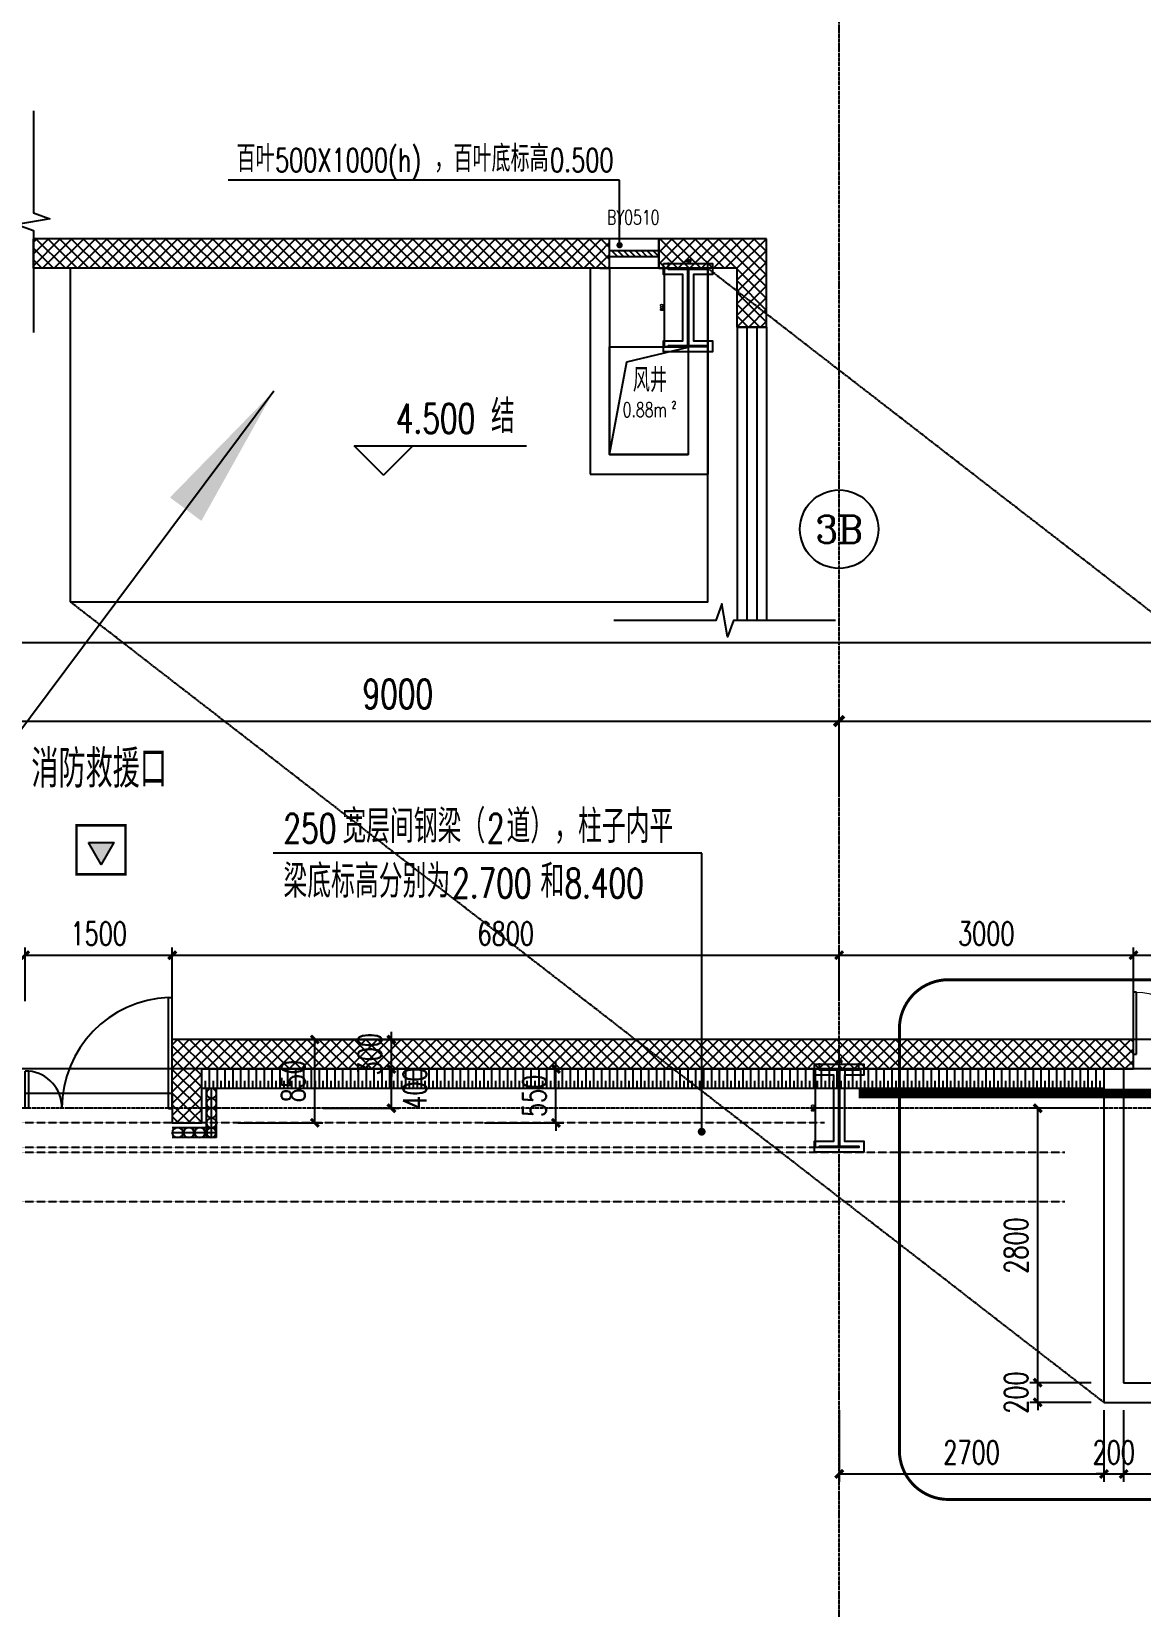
# Model space of a CAD drawing. Extents: x -954573 to 446329, y 489853 to 1226784.
# Drawn here: x -146089 to -134772, y 615629 to 631699 of the extents above; entities that cross this region are included whole.
import ezdxf
from ezdxf.enums import TextEntityAlignment as Align

# ---------------------------------------------------------------- set-up
doc = ezdxf.new("R2010")
doc.units = 0
doc.header["$LTSCALE"] = 10
doc.header["$MEASUREMENT"] = 0
for name, pattern in [('10平面$0$CENTER', [2, 1.25, -0.25, 0.25, -0.25]), ('10平面$0$DOTE', [2.42, 2, -0.2, 0.02, -0.2]), ('10平面$1$DASH', [0.35, 0.25, -0.1])]:
    doc.linetypes.add(name, pattern=pattern)
doc.layers.get('Defpoints').update_dxf_attribs({"color": 210})
for name, color, linetype in [('10平面$0$10平面$0$WINDOW', 8, 'Continuous'), ('10平面$0$99平面图例外参$0$A-HATCH-2', 251, 'Continuous'), ('10平面$0$A-AXIS-D', 8, 'Continuous'), ('10平面$0$A-AXIS-DOTE', 8, '10平面$0$DOTE'), ('10平面$0$A-AXIS-DP', 8, 'Continuous'), ('10平面$0$A-AXIS-SYMB', 8, 'Continuous'), ('10平面$0$A-HATCH-2', 8, 'Continuous'), ('10平面$0$A-HRAIL', 8, 'Continuous'), ('10平面$0$A-LIN-V', 8, 'Continuous'), ('10平面$0$A-SFCE', 8, 'Continuous'), ('10平面$0$A-TEXT', 8, 'Continuous'), ('10平面$0$A-WINDOW', 8, 'Continuous'), ('10平面$0$A-防火门窗', 1, 'Continuous'), ('10平面$0$AS-COLN', 8, 'Continuous'), ('10平面$0$AS-WALL', 8, 'Continuous'), ('10平面$0$AS-结构边线层', 8, 'Continuous'), ('10平面$0$CURTWALL', 8, 'Continuous'), ('10平面$0$DIM_ELEV', 3, 'Continuous'), ('10平面$0$DIM_SYMB', 8, 'Continuous'), ('10平面$0$PUB_HATCH', 8, 'Continuous'), ('10平面$0$PUB_TEXT', 8, 'Continuous'), ('10平面$0$RP-N2-01$0$$0$A-WIND-J', 8, 'Continuous'), ('10平面$0$RP-N2-01$0$A-WIND-J', 8, 'Continuous'), ('10平面$0$建-标高', 8, 'Continuous'), ('10平面$0$建-窗', 8, 'Continuous'), ('10平面$0$建-门窗编号', 8, 'Continuous'), ('A-LIN-V', 9, 'Continuous'), ('建-引出', 3, 'Continuous')]:
    doc.layers.add(name, color=color, linetype=linetype)
doc.layers.add('10平面$0$柱间支撑', color=6, linetype='10平面$0$CENTER', lineweight=0)
doc.styles.add('10平面$0$_TCH_AXIS', font='COMPLEX', dxfattribs={"bigfont": 'GBCBIG'})
doc.styles.add('10平面$0$_TCH_DIM', font='SIMPLEX', dxfattribs={"bigfont": 'GBCBIG'})
doc.styles.add('10平面$0$_TCH_DIM_T3', font='SIMPLEX', dxfattribs={"width": 0.705882, "bigfont": 'GBCBIG'})
doc.styles.add('10平面$0$A-AREA', font='SIMPLEX', dxfattribs={"bigfont": 'GBCBIG'})
doc.styles.add('10平面$0$A-STANDARD', font='SIMPLEX', dxfattribs={"bigfont": 'GBCBIG'})
doc.styles.add('10平面$0$A-WIN-LABEL', font='SIMPLEX', dxfattribs={"bigfont": 'GBCBIG'})
doc.dimstyles.new('10平面$0$_TCH_ARCH&&10', dxfattribs={"dimtxt": 29.75, "dimasz": 10, "dimexe": 10, "dimexo": 10, "dimgap": 12.625, "dimtad": 1, "dimdec": 0, "dimzin": 0, "dimdsep": 46, "dimtxsty": '10平面$0$_TCH_DIM_T3', "dimblk": '10平面$0$_ArchTick', "dimcen": 0.09, "dimclrt": 7, "dimazin": 2, "dimtfac": 1, "dimtdec": 0, "dimtix": 1, "dimtmove": 2, "dimatfit": 3, "dimfxl": 0, "dimtolj": 1, "dimtzin": 0, "dimarcsym": 0})
doc.dimstyles.new('10平面$0$_TCH_ARCH&&100', dxfattribs={"dimtxt": 297.5, "dimasz": 100, "dimexe": 100, "dimexo": 100, "dimgap": 126.25, "dimtad": 1, "dimdec": 0, "dimzin": 0, "dimdsep": 46, "dimtxsty": '10平面$0$_TCH_DIM_T3', "dimblk": '10平面$0$_ArchTick', "dimcen": 0.09, "dimclrt": 7, "dimazin": 2, "dimtfac": 1, "dimtdec": 0, "dimtix": 1, "dimtmove": 2, "dimatfit": 3, "dimfxl": 0, "dimtolj": 1, "dimtzin": 0, "dimarcsym": 0})
doc.dimstyles.new('10平面$0$_TCH_ARCH&&80', dxfattribs={"dimtxt": 238, "dimasz": 80, "dimexe": 80, "dimexo": 80, "dimgap": 101, "dimtad": 1, "dimdec": 0, "dimzin": 0, "dimdsep": 46, "dimtxsty": '10平面$0$_TCH_DIM_T3', "dimblk": '10平面$0$_ArchTick', "dimcen": 0.09, "dimclrt": 7, "dimazin": 2, "dimtfac": 1, "dimtdec": 0, "dimtix": 1, "dimtmove": 2, "dimatfit": 3, "dimfxl": 0, "dimtolj": 1, "dimtzin": 0, "dimarcsym": 0})
pattern_1 = [(45, (60, 0), (-60.000061, 60.000061), []), (135, (60, 0), (-60.000061, -60.000061), [])]

# ---------------------------------------------------------------- blocks, each defined once
blk = doc.blocks.new('10平面$0$_ArchTick')
at = {"color": 0, "linetype": 'ByBlock', "const_width": 0.4}
blk.add_lwpolyline([(-0.5, -0.5), (0.5, 0.5)], dxfattribs=at)
blk = doc.blocks.new('*D3108')
at = {"layer": '10平面$0$A-AXIS-D', "color": 0, "lineweight": -2}
for p, q in [((73882, -180910), (73882, -180052)), ((82882, -180910), (82882, -180052)), ((73882, -180152), (82882, -180152))]:
    blk.add_line(p, q, dxfattribs=at)
at = {"layer": 'Defpoints', "color": 0}
for p in [(82882, -180152), (73882, -181010), (82882, -181010)]:
    blk.add_point(p, dxfattribs=at)
at = {"layer": '10平面$0$A-AXIS-D', "color": 0, "lineweight": -2, "xscale": 100, "yscale": 100, "zscale": 100, "rotation": 180}
blk.add_blockref('10平面$0$_ArchTick', (73882, -180152), dxfattribs=at)
at = {"layer": '10平面$0$A-AXIS-D', "color": 0, "lineweight": -2, "xscale": 100, "yscale": 100, "zscale": 100}
blk.add_blockref('10平面$0$_ArchTick', (82882, -180152), dxfattribs=at)
at = {"layer": '10平面$0$A-AXIS-D', "color": 7, "insert": (78382, -179877), "char_height": 297.5, "attachment_point": 5, "style": '10平面$0$_TCH_DIM_T3'}
blk.add_mtext('\\A1;9000', dxfattribs=at)
blk = doc.blocks.new('*D3109')
at = {"layer": '10平面$0$A-AXIS-D', "color": 0, "lineweight": -2}
for p, q in [((82882, -180910), (82882, -180052)), ((91882, -180910), (91882, -180052)), ((82882, -180152), (91882, -180152))]:
    blk.add_line(p, q, dxfattribs=at)
at = {"layer": 'Defpoints', "color": 0}
for p in [(91882, -180152), (82882, -181010), (91882, -181010)]:
    blk.add_point(p, dxfattribs=at)
at = {"layer": '10平面$0$A-AXIS-D', "color": 0, "lineweight": -2, "xscale": 100, "yscale": 100, "zscale": 100, "rotation": 180}
blk.add_blockref('10平面$0$_ArchTick', (82882, -180152), dxfattribs=at)
at = {"layer": '10平面$0$A-AXIS-D', "color": 0, "lineweight": -2, "xscale": 100, "yscale": 100, "zscale": 100}
blk.add_blockref('10平面$0$_ArchTick', (91882, -180152), dxfattribs=at)
at = {"layer": '10平面$0$A-AXIS-D', "color": 7, "insert": (87382, -179877), "char_height": 297.5, "attachment_point": 5, "style": '10平面$0$_TCH_DIM_T3'}
blk.add_mtext('\\A1;9000', dxfattribs=at)
blk = doc.blocks.new('*D3111')
at = {"layer": '10平面$0$A-AXIS-D', "color": 0, "lineweight": -2}
for p, q in [((-93018, -180810), (-93018, -179252)), ((92682, -180810), (92682, -179252)), ((-93018, -179352), (92682, -179352))]:
    blk.add_line(p, q, dxfattribs=at)
at = {"layer": 'Defpoints', "color": 0}
for p in [(92682, -179352), (-93018, -180910), (92682, -180910)]:
    blk.add_point(p, dxfattribs=at)
at = {"layer": '10平面$0$A-AXIS-D', "color": 0, "lineweight": -2, "xscale": 100, "yscale": 100, "zscale": 100, "rotation": 180}
blk.add_blockref('10平面$0$_ArchTick', (-93018, -179352), dxfattribs=at)
at = {"layer": '10平面$0$A-AXIS-D', "color": 0, "lineweight": -2, "xscale": 100, "yscale": 100, "zscale": 100}
blk.add_blockref('10平面$0$_ArchTick', (92682, -179352), dxfattribs=at)
at = {"layer": '10平面$0$A-AXIS-D', "color": 7, "insert": (-168, -179077), "char_height": 297.5, "attachment_point": 5, "style": '10平面$0$_TCH_DIM_T3'}
blk.add_mtext('\\A1;185700', dxfattribs=at)
blk = doc.blocks.new('*D3393')
at = {"layer": '10平面$0$A-AXIS-DP', "color": 0, "lineweight": -2}
for p, q in [((-141470, 621120), (-140662, 621120)), ((-140742, 621120), (-140742, 621200)), ((-140742, 620570), (-140742, 621120)), ((-141470, 620570), (-140662, 620570)), ((-140742, 620570), (-140742, 620490))]:
    blk.add_line(p, q, dxfattribs=at)
at = {"layer": 'Defpoints', "color": 0}
for p in [(-141550, 621120), (-140742, 621120), (-141550, 620570)]:
    blk.add_point(p, dxfattribs=at)
at = {"layer": '10平面$0$A-AXIS-DP', "color": 0, "lineweight": -2, "xscale": 80, "yscale": 80, "zscale": 80}
for p, rotation in [((-140742, 621120), 270), ((-140742, 620570), 90)]:
    blk.add_blockref('10平面$0$_ArchTick', p, dxfattribs=dict(at, rotation=rotation))
at = {"layer": '10平面$0$A-AXIS-DP', "color": 7, "insert": (-140962, 620845), "char_height": 238, "attachment_point": 5, "rotation": 90, "style": '10平面$0$_TCH_DIM_T3'}
blk.add_mtext('\\A1;550', dxfattribs=at)
blk = doc.blocks.new('10平面$0$4324324')
at = {"layer": '10平面$0$A-HATCH-2', "linetype": '10平面$1$DASH'}
for p, q in [((-294754.2, 620270), (-135554.2, 620270)), ((-294754.2, 619770), (-135554.2, 619770))]:
    blk.add_line(p, q, dxfattribs=at)
blk = doc.blocks.new('*D3408')
at = {"layer": '10平面$0$A-AXIS-DP', "color": 0, "lineweight": -2}
for p, q in [((-165054, 621030), (-165054, 621079)), ((-165054, 621069), (-164654, 621069)), ((-164654, 621030), (-164654, 621079))]:
    blk.add_line(p, q, dxfattribs=at)
at = {"layer": 'Defpoints', "color": 0}
for p in [(-165054, 621020), (-164654, 621069), (-164654, 621020)]:
    blk.add_point(p, dxfattribs=at)
at = {"layer": '10平面$0$A-AXIS-DP', "color": 0, "lineweight": -2, "xscale": 10, "yscale": 10, "zscale": 10, "rotation": 180}
blk.add_blockref('10平面$0$_ArchTick', (-165054, 621069), dxfattribs=at)
at = {"layer": '10平面$0$A-AXIS-DP', "color": 0, "lineweight": -2, "xscale": 10, "yscale": 10, "zscale": 10}
blk.add_blockref('10平面$0$_ArchTick', (-164654, 621069), dxfattribs=at)
at = {"layer": '10平面$0$A-AXIS-DP', "color": 7, "insert": (-164854, 621096), "char_height": 29.8, "attachment_point": 5, "style": '10平面$0$_TCH_DIM_T3'}
blk.add_mtext('\\A1;400', dxfattribs=at)
blk = doc.blocks.new('*D3409')
at = {"layer": '10平面$0$A-AXIS-DP', "color": 0, "lineweight": -2}
for p, q in [((-165064, 621020), (-165105, 621020)), ((-165095, 620220), (-165095, 621020)), ((-165064, 620220), (-165105, 620220))]:
    blk.add_line(p, q, dxfattribs=at)
at = {"layer": 'Defpoints', "color": 0}
for p in [(-165095, 621020), (-165054, 621020), (-165054, 620220)]:
    blk.add_point(p, dxfattribs=at)
at = {"layer": '10平面$0$A-AXIS-DP', "color": 0, "lineweight": -2, "xscale": 10, "yscale": 10, "zscale": 10}
for p, rotation in [((-165095, 621020), 90), ((-165095, 620220), 270)]:
    blk.add_blockref('10平面$0$_ArchTick', p, dxfattribs=dict(at, rotation=rotation))
at = {"layer": '10平面$0$A-AXIS-DP', "color": 7, "insert": (-165123, 620620), "char_height": 29.8, "attachment_point": 5, "rotation": 90, "style": '10平面$0$_TCH_DIM_T3'}
blk.add_mtext('\\A1;800', dxfattribs=at)
blk = doc.blocks.new('10平面$0$RP-N2-01$0$$0$xfjy')
at = {"layer": '10平面$0$RP-N2-01$0$$0$A-WIND-J'}
h = blk.add_hatch(color=256, dxfattribs=at)
h.dxf.hatch_style = 1
h.paths.add_polyline_path([(1141876, -26214), (1142135, -26214), (1142005, -25989)])
at = {"layer": '10平面$0$RP-N2-01$0$$0$A-WIND-J', "const_width": 25}
blk.add_lwpolyline([(1141755, -25889), (1141755, -26389), (1142255, -26389), (1142255, -25889)], close=True, dxfattribs=at)
at = {"layer": '10平面$0$RP-N2-01$0$$0$A-WIND-J'}
for points in [[(1141755, -26389), (1142255, -26389), (1142255, -25889), (1141755, -25889)], [(1141876, -26214), (1142135, -26214), (1142005, -25989)]]:
    blk.add_lwpolyline(points, close=True, dxfattribs=at)
blk = doc.blocks.new('10平面$0$RP-N2-01$0$xfjy')
at = {"layer": '10平面$0$RP-N2-01$0$$0$A-WIND-J'}
blk.add_blockref('10平面$0$RP-N2-01$0$$0$xfjy', (0, 0), dxfattribs=at)
blk = doc.blocks.new('10平面$0$1232')
at = {"layer": '10平面$0$RP-N2-01$0$A-WIND-J', "xscale": -1, "rotation": 180}
blk.add_blockref('10平面$0$RP-N2-01$0$xfjy', (-1287385, 597215, 0), dxfattribs=at)
at = {"layer": '10平面$0$A-TEXT', "style": '10平面$0$_TCH_DIM'}
blk.add_text('消防救援口', height=384.1, dxfattribs=at).set_placement((-146091, 623989, 0))
blk = doc.blocks.new('10平面$0$3132')
at = {"layer": '10平面$0$DIM_ELEV', "linetype": '10平面$1$DASH', "const_width": 30}
blk.add_lwpolyline([(-136740, 622030), (-127590, 622030, -0.414214), (-127090, 621530), (-127090, 617230, -0.414214), (-127590, 616730), (-136740, 616730, -0.414214), (-137240, 617230), (-137240, 621530, -0.414214)], format="xyb", close=True, dxfattribs=at)
blk = doc.blocks.new('10平面$0$23124232432')
at = {"layer": '10平面$0$柱间支撑', "const_width": 100}
blk.add_lwpolyline([(-129054, 620870), (-137654, 620870)], dxfattribs=at)
blk = doc.blocks.new('10平面$0$99平面图例外参$0$$LinePat$填挖边坡')
at = {"color": 0}
for p, q in [((0, 0), (0, -1500)), ((300, 0), (300, -600))]:
    blk.add_line(p, q, dxfattribs=at)
at = {"layer": 'Defpoints', "color": 0}
blk.add_point((600, 0), dxfattribs=at)
blk = doc.blocks.new('10平面$0$99平面图例外参$0$$LinePat$圆环')
for points in [[(0, 150), (300, 150)], [(0, 0), (300, 0)], [(0, -150), (300, -150)]]:
    blk.add_lwpolyline(points)
at = {"color": 0}
blk.add_circle((150, 0), 150, dxfattribs=at)
blk = doc.blocks.new('10平面$0$34242343243')
at = {"layer": '10平面$0$A-LIN-V'}
blk.add_line((-135154, 620920), (-144354, 620920), dxfattribs=at)
at = {"layer": '10平面$0$99平面图例外参$0$A-HATCH-2', "color": 203, "xscale": -0.13333333393269, "yscale": 0.1333333333333333, "zscale": 0.1333333333333333, "rotation": 179.9999999999116}
for p in [(-144354, 620920), (-144274, 620920), (-144194, 620920), (-144114, 620920), (-144034, 620920), (-143954, 620920), (-143874, 620920), (-143794, 620920), (-143714, 620920), (-143634, 620920), (-143554, 620920), (-143474, 620920), (-143394, 620920), (-143314, 620920), (-143234, 620920), (-143154, 620920), (-143074, 620920), (-142994, 620920), (-142914, 620920), (-142834, 620920), (-142754, 620920), (-142674, 620920), (-142594, 620920), (-142514, 620920), (-142434, 620920), (-142354, 620920), (-142274, 620920), (-142194, 620920), (-142114, 620920), (-142034, 620920), (-141954, 620920), (-141874, 620920), (-141794, 620920), (-141714, 620920), (-141634, 620920), (-141554, 620920), (-141474, 620920), (-141394, 620920), (-141314, 620920), (-141234, 620920), (-141154, 620920), (-141074, 620920), (-140994, 620920), (-140914, 620920), (-140834, 620920), (-140754, 620920), (-140674, 620920), (-140594, 620920), (-140514, 620920), (-140434, 620920), (-140354, 620920), (-140274, 620920), (-140194, 620920), (-140114, 620920), (-140034, 620920), (-139954, 620920), (-139874, 620920), (-139794, 620920), (-139714, 620920), (-139634, 620920), (-139554, 620920), (-139474, 620920), (-139394, 620920), (-139314, 620920), (-139234, 620920), (-139154, 620920), (-139074, 620920), (-138994, 620920), (-138914, 620920), (-138834, 620920), (-138754, 620920), (-138674, 620920), (-138594, 620920), (-138514, 620920), (-138434, 620920), (-138354, 620920), (-138274, 620920), (-138194, 620920), (-138114, 620920), (-138034, 620920), (-137954, 620920), (-137874, 620920), (-137794, 620920), (-137714, 620920), (-137634, 620920), (-137554, 620920), (-137474, 620920), (-137394, 620920), (-137314, 620920), (-137234, 620920), (-137154, 620920), (-137074, 620920), (-136994, 620920), (-136914, 620920), (-136834, 620920), (-136754, 620920), (-136674, 620920), (-136594, 620920), (-136514, 620920), (-136434, 620920), (-136354, 620920), (-136274, 620920), (-136194, 620920), (-136114, 620920), (-136034, 620920), (-135954, 620920), (-135874, 620920), (-135794, 620920), (-135714, 620920), (-135634, 620920), (-135554, 620920), (-135474, 620920), (-135394, 620920), (-135314, 620920), (-135234, 620920)]:
    blk.add_blockref('10平面$0$99平面图例外参$0$$LinePat$填挖边坡', p, dxfattribs=at)
at = {"layer": '10平面$0$A-HRAIL', "xscale": -0.3333333089176255, "yscale": 0.3333333333333333, "zscale": 0.3333333333333333, "rotation": 270}
for p in [(-144254, 620820), (-144254, 620720), (-144254, 620620), (-144254, 620520), (-144254, 620420)]:
    blk.add_blockref('10平面$0$99平面图例外参$0$$LinePat$圆环', p, dxfattribs=at)
at = {"layer": '10平面$0$A-HRAIL', "xscale": -0.3749999999076196, "yscale": 0.3333333333333333, "zscale": 0.3333333333333333}
for p in [(-144542, 620470), (-144429, 620470), (-144317, 620470), (-144204, 620470)]:
    blk.add_blockref('10平面$0$99平面图例外参$0$$LinePat$圆环', p, dxfattribs=at)
blk = doc.blocks.new('*D3689')
at = {"layer": '10平面$0$A-AXIS-DP', "color": 0, "lineweight": -2}
for p, q in [((-135284, 620720), (-135910, 620720)), ((-135830, 617920), (-135830, 620720)), ((-135284, 617920), (-135910, 617920))]:
    blk.add_line(p, q, dxfattribs=at)
at = {"layer": 'Defpoints', "color": 0}
for p in [(-135830, 620720), (-135204, 620720), (-135204, 617920)]:
    blk.add_point(p, dxfattribs=at)
at = {"layer": '10平面$0$A-AXIS-DP', "color": 0, "lineweight": -2, "xscale": 80, "yscale": 80, "zscale": 80}
for p, rotation in [((-135830, 620720), 90), ((-135830, 617920), 270)]:
    blk.add_blockref('10平面$0$_ArchTick', p, dxfattribs=dict(at, rotation=rotation))
at = {"layer": '10平面$0$A-AXIS-DP', "color": 7, "insert": (-136050, 619320), "char_height": 238, "attachment_point": 5, "rotation": 90, "style": '10平面$0$_TCH_DIM_T3'}
blk.add_mtext('\\A1;2800', dxfattribs=at)
blk = doc.blocks.new('*D3690')
at = {"layer": '10平面$0$A-AXIS-DP', "color": 0, "lineweight": -2}
for p, q in [((-135284, 617920), (-135910, 617920)), ((-135830, 617920), (-135830, 618000)), ((-135830, 617720), (-135830, 617920)), ((-135284, 617720), (-135910, 617720)), ((-135830, 617720), (-135830, 617640))]:
    blk.add_line(p, q, dxfattribs=at)
at = {"layer": 'Defpoints', "color": 0}
for p in [(-135830, 617920), (-135204, 617920), (-135204, 617720)]:
    blk.add_point(p, dxfattribs=at)
at = {"layer": '10平面$0$A-AXIS-DP', "color": 0, "lineweight": -2, "xscale": 80, "yscale": 80, "zscale": 80}
for p, rotation in [((-135830, 617920), 270), ((-135830, 617720), 90)]:
    blk.add_blockref('10平面$0$_ArchTick', p, dxfattribs=dict(at, rotation=rotation))
at = {"layer": '10平面$0$A-AXIS-DP', "color": 7, "insert": (-136050, 617820), "char_height": 238, "attachment_point": 5, "rotation": 90, "style": '10平面$0$_TCH_DIM_T3'}
blk.add_mtext('\\A1;200', dxfattribs=at)
blk = doc.blocks.new('*D3693')
at = {"layer": '10平面$0$A-AXIS-DP', "color": 0, "lineweight": -2}
for p, q in [((-134954, 617640), (-134954, 616910)), ((-129854, 617640), (-129854, 616910)), ((-134954, 616990), (-129854, 616990))]:
    blk.add_line(p, q, dxfattribs=at)
at = {"layer": 'Defpoints', "color": 0}
for p in [(-134954, 617720), (-129854, 617720), (-129854, 616990)]:
    blk.add_point(p, dxfattribs=at)
at = {"layer": '10平面$0$A-AXIS-DP', "color": 0, "lineweight": -2, "xscale": 80, "yscale": 80, "zscale": 80, "rotation": 180}
blk.add_blockref('10平面$0$_ArchTick', (-134954, 616990), dxfattribs=at)
at = {"layer": '10平面$0$A-AXIS-DP', "color": 0, "lineweight": -2, "xscale": 80, "yscale": 80, "zscale": 80}
blk.add_blockref('10平面$0$_ArchTick', (-129854, 616990), dxfattribs=at)
at = {"layer": '10平面$0$A-AXIS-DP', "color": 7, "insert": (-132404, 617210), "char_height": 238, "attachment_point": 5, "style": '10平面$0$_TCH_DIM_T3'}
blk.add_mtext('\\A1;5100', dxfattribs=at)
blk = doc.blocks.new('*D3694')
at = {"layer": '10平面$0$A-AXIS-DP', "color": 0, "lineweight": -2}
for p, q in [((-135154, 617640), (-135154, 616910)), ((-134954, 617640), (-134954, 616910)), ((-135154, 616990), (-135234, 616990)), ((-135154, 616990), (-134954, 616990)), ((-134954, 616990), (-134874, 616990))]:
    blk.add_line(p, q, dxfattribs=at)
at = {"layer": 'Defpoints', "color": 0}
for p in [(-135154, 617720), (-134954, 617720), (-134954, 616990)]:
    blk.add_point(p, dxfattribs=at)
at = {"layer": '10平面$0$A-AXIS-DP', "color": 0, "lineweight": -2, "xscale": 80, "yscale": 80, "zscale": 80}
blk.add_blockref('10平面$0$_ArchTick', (-135154, 616990), dxfattribs=at)
at = {"layer": '10平面$0$A-AXIS-DP', "color": 0, "lineweight": -2, "xscale": 80, "yscale": 80, "zscale": 80, "rotation": 180}
blk.add_blockref('10平面$0$_ArchTick', (-134954, 616990), dxfattribs=at)
at = {"layer": '10平面$0$A-AXIS-DP', "color": 7, "insert": (-135054, 617210), "char_height": 238, "attachment_point": 5, "style": '10平面$0$_TCH_DIM_T3'}
blk.add_mtext('\\A1;200', dxfattribs=at)
blk = doc.blocks.new('*D3695')
at = {"layer": '10平面$0$A-AXIS-DP', "color": 0, "lineweight": -2}
for p, q in [((-137854, 617640), (-137854, 616910)), ((-135154, 617640), (-135154, 616910)), ((-137854, 616990), (-135154, 616990))]:
    blk.add_line(p, q, dxfattribs=at)
at = {"layer": 'Defpoints', "color": 0}
for p in [(-137854, 617720), (-135154, 617720), (-135154, 616990)]:
    blk.add_point(p, dxfattribs=at)
at = {"layer": '10平面$0$A-AXIS-DP', "color": 0, "lineweight": -2, "xscale": 80, "yscale": 80, "zscale": 80, "rotation": 180}
blk.add_blockref('10平面$0$_ArchTick', (-137854, 616990), dxfattribs=at)
at = {"layer": '10平面$0$A-AXIS-DP', "color": 0, "lineweight": -2, "xscale": 80, "yscale": 80, "zscale": 80}
blk.add_blockref('10平面$0$_ArchTick', (-135154, 616990), dxfattribs=at)
at = {"layer": '10平面$0$A-AXIS-DP', "color": 7, "insert": (-136504, 617210), "char_height": 238, "attachment_point": 5, "style": '10平面$0$_TCH_DIM_T3'}
blk.add_mtext('\\A1;2700', dxfattribs=at)
blk = doc.blocks.new('*D3879')
at = {"layer": '10平面$0$A-AXIS-DP', "color": 0, "lineweight": -2}
for p, q in [((-142420, 621420), (-142420, 621500)), ((-143114, 621420), (-142340, 621420)), ((-142420, 621120), (-142420, 621420)), ((-143114, 621120), (-142340, 621120)), ((-142420, 621120), (-142420, 621040))]:
    blk.add_line(p, q, dxfattribs=at)
at = {"layer": 'Defpoints', "color": 0}
for p in [(-143194, 621420), (-142420, 621420), (-143194, 621120)]:
    blk.add_point(p, dxfattribs=at)
at = {"layer": '10平面$0$A-AXIS-DP', "color": 0, "lineweight": -2, "xscale": 80, "yscale": 80, "zscale": 80}
for p, rotation in [((-142420, 621420), 270), ((-142420, 621120), 90)]:
    blk.add_blockref('10平面$0$_ArchTick', p, dxfattribs=dict(at, rotation=rotation))
at = {"layer": '10平面$0$A-AXIS-DP', "color": 7, "insert": (-142640, 621270), "char_height": 238, "attachment_point": 5, "rotation": 90, "style": '10平面$0$_TCH_DIM_T3'}
blk.add_mtext('\\A1;300', dxfattribs=at)
blk = doc.blocks.new('*D3880')
at = {"layer": '10平面$0$A-AXIS-DP', "color": 0, "lineweight": -2}
for p, q in [((-143114, 621120), (-142340, 621120)), ((-142420, 620720), (-142420, 621120)), ((-143114, 620720), (-142340, 620720))]:
    blk.add_line(p, q, dxfattribs=at)
at = {"layer": 'Defpoints', "color": 0}
for p in [(-143194, 621120), (-142420, 621120), (-143194, 620720)]:
    blk.add_point(p, dxfattribs=at)
at = {"layer": '10平面$0$A-AXIS-DP', "color": 0, "lineweight": -2, "xscale": 80, "yscale": 80, "zscale": 80}
for p, rotation in [((-142420, 621120), 90), ((-142420, 620720), 270)]:
    blk.add_blockref('10平面$0$_ArchTick', p, dxfattribs=dict(at, rotation=rotation))
at = {"layer": '10平面$0$A-AXIS-DP', "color": 7, "insert": (-142180, 620920), "char_height": 238, "attachment_point": 5, "rotation": 90, "style": '10平面$0$_TCH_DIM_T3'}
blk.add_mtext('\\A1;400', dxfattribs=at)
blk = doc.blocks.new('*D3881')
at = {"layer": '10平面$0$A-AXIS-DP', "color": 0, "lineweight": -2}
for p, q in [((-143984, 621420), (-143120, 621420)), ((-143200, 620570), (-143200, 621420)), ((-143984, 620570), (-143120, 620570))]:
    blk.add_line(p, q, dxfattribs=at)
at = {"layer": 'Defpoints', "color": 0}
for p in [(-144064, 621420), (-143200, 621420), (-144064, 620570)]:
    blk.add_point(p, dxfattribs=at)
at = {"layer": '10平面$0$A-AXIS-DP', "color": 0, "lineweight": -2, "xscale": 80, "yscale": 80, "zscale": 80}
for p, rotation in [((-143200, 621420), 90), ((-143200, 620570), 270)]:
    blk.add_blockref('10平面$0$_ArchTick', p, dxfattribs=dict(at, rotation=rotation))
at = {"layer": '10平面$0$A-AXIS-DP', "color": 7, "insert": (-143420, 620995), "char_height": 238, "attachment_point": 5, "rotation": 90, "style": '10平面$0$_TCH_DIM_T3'}
blk.add_mtext('\\A1;850', dxfattribs=at)
blk = doc.blocks.new('*D4082')
at = {"layer": '10平面$0$A-AXIS-DP', "color": 0, "lineweight": -2}
for p, q in [((-146154, 621810), (-146154, 622360)), ((-146154, 622280), (-144654, 622280)), ((-144654, 621810), (-144654, 622360))]:
    blk.add_line(p, q, dxfattribs=at)
at = {"layer": 'Defpoints', "color": 0}
for p in [(-144654, 622280), (-146154, 621730), (-144654, 621730)]:
    blk.add_point(p, dxfattribs=at)
at = {"layer": '10平面$0$A-AXIS-DP', "color": 0, "lineweight": -2, "xscale": 80, "yscale": 80, "zscale": 80, "rotation": 180}
blk.add_blockref('10平面$0$_ArchTick', (-146154, 622280), dxfattribs=at)
at = {"layer": '10平面$0$A-AXIS-DP', "color": 0, "lineweight": -2, "xscale": 80, "yscale": 80, "zscale": 80}
blk.add_blockref('10平面$0$_ArchTick', (-144654, 622280), dxfattribs=at)
at = {"layer": '10平面$0$A-AXIS-DP', "color": 7, "insert": (-145404, 622500), "char_height": 238, "attachment_point": 5, "style": '10平面$0$_TCH_DIM_T3'}
blk.add_mtext('\\A1;1500', dxfattribs=at)
blk = doc.blocks.new('*D4083')
at = {"layer": '10平面$0$A-AXIS-DP', "color": 0, "lineweight": -2}
for p, q in [((-144654, 621810), (-144654, 622360)), ((-144654, 622280), (-137854, 622280)), ((-137854, 621810), (-137854, 622360))]:
    blk.add_line(p, q, dxfattribs=at)
at = {"layer": 'Defpoints', "color": 0}
for p in [(-137854, 622280), (-144654, 621730), (-137854, 621730)]:
    blk.add_point(p, dxfattribs=at)
at = {"layer": '10平面$0$A-AXIS-DP', "color": 0, "lineweight": -2, "xscale": 80, "yscale": 80, "zscale": 80, "rotation": 180}
blk.add_blockref('10平面$0$_ArchTick', (-144654, 622280), dxfattribs=at)
at = {"layer": '10平面$0$A-AXIS-DP', "color": 0, "lineweight": -2, "xscale": 80, "yscale": 80, "zscale": 80}
blk.add_blockref('10平面$0$_ArchTick', (-137854, 622280), dxfattribs=at)
at = {"layer": '10平面$0$A-AXIS-DP', "color": 7, "insert": (-141254, 622500), "char_height": 238, "attachment_point": 5, "style": '10平面$0$_TCH_DIM_T3'}
blk.add_mtext('\\A1;6800', dxfattribs=at)
blk = doc.blocks.new('*D4084')
at = {"layer": '10平面$0$A-AXIS-DP', "color": 0, "lineweight": -2}
for p, q in [((-137854, 621810), (-137854, 622360)), ((-137854, 622280), (-134854, 622280)), ((-134854, 621810), (-134854, 622360))]:
    blk.add_line(p, q, dxfattribs=at)
at = {"layer": 'Defpoints', "color": 0}
for p in [(-134854, 622280), (-137854, 621730), (-134854, 621730)]:
    blk.add_point(p, dxfattribs=at)
at = {"layer": '10平面$0$A-AXIS-DP', "color": 0, "lineweight": -2, "xscale": 80, "yscale": 80, "zscale": 80, "rotation": 180}
blk.add_blockref('10平面$0$_ArchTick', (-137854, 622280), dxfattribs=at)
at = {"layer": '10平面$0$A-AXIS-DP', "color": 0, "lineweight": -2, "xscale": 80, "yscale": 80, "zscale": 80}
blk.add_blockref('10平面$0$_ArchTick', (-134854, 622280), dxfattribs=at)
at = {"layer": '10平面$0$A-AXIS-DP', "color": 7, "insert": (-136354, 622500), "char_height": 238, "attachment_point": 5, "style": '10平面$0$_TCH_DIM_T3'}
blk.add_mtext('\\A1;3000', dxfattribs=at)
blk = doc.blocks.new('*D4085')
at = {"layer": '10平面$0$A-AXIS-DP', "color": 0, "lineweight": -2}
for p, q in [((-134854, 621810), (-134854, 622360)), ((-134854, 622280), (-133554, 622280)), ((-133554, 621810), (-133554, 622360))]:
    blk.add_line(p, q, dxfattribs=at)
at = {"layer": 'Defpoints', "color": 0}
for p in [(-133554, 622280), (-134854, 621730), (-133554, 621730)]:
    blk.add_point(p, dxfattribs=at)
at = {"layer": '10平面$0$A-AXIS-DP', "color": 0, "lineweight": -2, "xscale": 80, "yscale": 80, "zscale": 80, "rotation": 180}
blk.add_blockref('10平面$0$_ArchTick', (-134854, 622280), dxfattribs=at)
at = {"layer": '10平面$0$A-AXIS-DP', "color": 0, "lineweight": -2, "xscale": 80, "yscale": 80, "zscale": 80}
blk.add_blockref('10平面$0$_ArchTick', (-133554, 622280), dxfattribs=at)
at = {"layer": '10平面$0$A-AXIS-DP', "color": 7, "insert": (-134204, 622500), "char_height": 238, "attachment_point": 5, "style": '10平面$0$_TCH_DIM_T3'}
blk.add_mtext('\\A1;1300', dxfattribs=at)
blk = doc.blocks.new('10平面$0$$DorLib2D$00000002')
for p, q in [((-0.5, 0), (-0.5, 0.4875)), ((-0.475, 0.4875), (-0.5, 0.4875)), ((-0.475, 0), (-0.475, 0.4875)), ((0.475, 0), (0.475, 0.4875)), ((0.475, 0.4875), (0.5, 0.4875)), ((0.5, 0), (0.5, 0.4875)), ((-0.5, 0), (-0.475, 0)), ((0.5, 0), (0.475, 0))]:
    blk.add_line(p, q)
at = {"lineweight": 13}
for centre, start, end in [((-0.4875, 0), 0, 88.53072), ((0.4875, 0), 91.46928, 180)]:
    blk.add_arc(centre, 0.4875, start, end, dxfattribs=at)
blk = doc.blocks.new('*U3284')
at = {"color": 0}
for p, q in [((-250, 150), (250, 150)), ((250, 30), (-250, 30)), ((-250, -30), (-190, 30)), ((-190, -30), (-130, 30)), ((-130, -30), (-70, 30)), ((-70, -30), (-10, 30)), ((-10, -30), (50, 30)), ((50, -30), (110, 30)), ((110, -30), (170, 30)), ((170, -30), (230, 30)), ((250, -30), (-250, -30)), ((-250, -150), (250, -150))]:
    blk.add_line(p, q, dxfattribs=at)
for points in [[(-250, -150), (-250, 150)], [(250, -150), (250, 150)]]:
    blk.add_lwpolyline(points, dxfattribs=at)
blk = doc.blocks.new('*U3283')
at = {"color": 0, "xscale": 0.001999999996058992, "yscale": 0.003333333333333334, "zscale": 0.001999999996058992}
blk.add_blockref('*U3284', (0, 0), dxfattribs=at)
blk = doc.blocks.new('10平面$0$DOOR2DLIB$SYSLIB$00000123')
at = {"color": 0}
for p, q in [((0.475, -0.001), (0.475, 0.752)), ((0.475, 0.752), (0.5, 0.752)), ((0.5, -0.001), (0.5, 0.752)), ((-0.5, 0), (-0.5, 0.252)), ((-0.475, 0.252), (-0.5, 0.252)), ((-0.475, 0), (-0.475, 0.252)), ((-0.475, 0), (-0.5, 0)), ((0.475, -0.001), (0.5, -0.001))]:
    blk.add_line(p, q, dxfattribs=at)
for centre, radius, start, end in [((0.505, -0.002), 0.755, 92.2493, 179.7238), ((-0.501, 0.003), 0.251, 359.7899, 84.0974)]:
    blk.add_arc(centre, radius, start, end, dxfattribs=at)
blk = doc.blocks.new('10平面$0$dote')
at = {"layer": '10平面$0$A-AXIS-D'}
blk.add_circle((82882.2, -178196), 400, dxfattribs=at)
at = {"layer": '10平面$0$A-AXIS-DOTE', "ltscale": 2}
for p, q in [((82882.2, -264080), (82882.2, -167560.7)), ((98696.4, -184100), (-97273.6, -184100))]:
    blk.add_line(p, q, dxfattribs=at)
at = {"layer": '10平面$0$PUB_TEXT', "style": '10平面$0$_TCH_AXIS'}
blk.add_text('3B', height=282.17, dxfattribs=at).set_placement((82640.3, -178337.1), (83124.1, -178337.1), align=Align.FIT)
at = {"layer": '10平面$0$A-AXIS-D'}
for base, p1, p2, picture, middle in [((92682.2, -179352.2), (-93017.8, -180910.2), (92682.2, -180910.2), '*D3111', (-167.8, -179077.2)), ((82882.2, -180152.2), (73882.2, -181010.2), (82882.2, -181010.2), '*D3108', (78382.2, -179877.2)), ((91882.2, -180152.2), (82882.2, -181010.2), (91882.2, -181010.2), '*D3109', (87382.2, -179877.2))]:
    dim = blk.add_linear_dim(base=base, p1=p1, p2=p2, angle=0, dimstyle='10平面$0$_TCH_ARCH&&100', override={"dimgap": 0}, dxfattribs=at)
    dim.commit()
    dim.dimension.update_dxf_attribs({"geometry": picture, "text_midpoint": middle, "dimtype": 129})
blk = doc.blocks.new('10平面$0$3243243')
at = {"layer": '10平面$0$A-AXIS-SYMB'}
for p, q in [((-139255.8, 623320), (-143625.8, 623320)), ((-139255.8, 620480), (-139255.8, 623320))]:
    blk.add_line(p, q, dxfattribs=at)
at = {"layer": '10平面$0$A-AXIS-SYMB', "const_width": 40}
blk.add_lwpolyline([(-139255.8, 620460, 1), (-139255.8, 620500, 1)], format="xyb", close=True, dxfattribs=at)
at = {"layer": '10平面$0$A-SFCE', "color": 2, "linetype": '10平面$1$DASH'}
for p, q in [((-138004.2, 620570), (-146704.2, 620570)), ((-138004.2, 620320), (-146704.2, 620320))]:
    blk.add_line(p, q, dxfattribs=at)
at = {"layer": '10平面$0$PUB_TEXT', "style": '10平面$0$_TCH_DIM', "width": 0.705882}
for s, p in [('250', (-143520.8, 623425)), ('2', (-141446.3, 623425)), ('2.700', (-141800.6, 622865)), ('8.400', (-140654.9, 622865))]:
    blk.add_text(s, height=297.5, dxfattribs=at).set_placement(p)
at = {"layer": '10平面$0$PUB_TEXT', "style": '10平面$0$_TCH_DIM'}
for s, height, p in [('宽层间钢梁（', 337.59, (-142920.8, 623425)), ('道），柱子内平', 337.59, (-141246.3, 623425)), ('梁底标高分别为', 337.59, (-143520.8, 622865)), ('和', 337.6, (-140900.6, 622865))]:
    blk.add_text(s, height=height, dxfattribs=at).set_placement(p)
at = {"layer": '10平面$0$A-AXIS-DP', "color": 1}
dim = blk.add_aligned_dim(p1=(-141550, 620570), p2=(-141550, 621119.9), distance=-808, dimstyle='10平面$0$_TCH_ARCH&&80', dxfattribs=at)
dim.commit()
dim.dimension.update_dxf_attribs({"geometry": '*D3393', "text_midpoint": (-140962, 620845)})
blk = doc.blocks.new('10平面$0$w42343243')
at = {"layer": '10平面$0$A-HATCH-2'}
blk.add_lwpolyline([(-165104.2, 621070), (-164604.2, 621070), (-164604.2, 620958), (-164800.2, 620958), (-164800.2, 620282), (-164604.2, 620282), (-164604.2, 620170), (-165104.2, 620170), (-165104.2, 620282), (-164908.2, 620282), (-164908.2, 620958), (-165104.2, 620958)], close=True, dxfattribs=at)
at = {"layer": '10平面$0$AS-COLN', "color": 3}
blk.add_lwpolyline([(-165054.2, 621020), (-164654.2, 621020), (-164654.2, 621008), (-164850.2, 621008), (-164850.2, 620232), (-164654.2, 620232), (-164654.2, 620220), (-165054.2, 620220), (-165054.2, 620232), (-164858.2, 620232), (-164858.2, 621008), (-165054.2, 621008)], close=True, dxfattribs=at)
at = {"layer": '10平面$0$A-AXIS-DP'}
for p1, p2, distance, picture, middle in [((-165054.2, 621020), (-164654.2, 621020), 48.8, '*D3408', (-164854.2, 621096.2)), ((-165054.2, 620220), (-165054.2, 621020), 41.2, '*D3409', (-165122.9, 620620))]:
    dim = blk.add_aligned_dim(p1=p1, p2=p2, distance=distance, dimstyle='10平面$0$_TCH_ARCH&&10', dxfattribs=at)
    dim.commit()
    dim.dimension.update_dxf_attribs({"geometry": picture, "text_midpoint": middle})
blk = doc.blocks.new('10平面$0$42343')
at = {"layer": '10平面$0$A-WINDOW'}
blk.add_blockref('10平面$0$w42343243', (27000, 100), dxfattribs=at)
blk = doc.blocks.new('10平面')
at = {"layer": '10平面$0$PUB_HATCH'}
h = blk.add_hatch(dxfattribs=at)
h.set_pattern_fill('多孔材料', color=256, scale=30, style=0)
h.set_pattern_definition(pattern_1)
h.paths.add_polyline_path([(-140294.2, 629284.2), (-140294.2, 629584.2), (-146070, 629584.2), (-146070, 629284.2)])
h = blk.add_hatch(dxfattribs=at)
h.set_pattern_fill('多孔材料', color=256, scale=30, style=0)
h.set_pattern_definition(pattern_1)
h.paths.add_polyline_path([(-140294.2, 629284.2), (-140194.2, 629284.2), (-140194.2, 629584.2), (-140294.2, 629584.2)])
h = blk.add_hatch(dxfattribs=at)
h.set_pattern_fill('多孔材料', color=256, scale=30, style=0)
h.set_pattern_definition(pattern_1)
h.paths.add_polyline_path([(-139294.2, 629584.2), (-139694.2, 629584.2), (-139694.2, 629284.2), (-139294.2, 629284.2)])
h = blk.add_hatch(dxfattribs=at)
h.set_pattern_fill('多孔材料', color=256, scale=30, style=0)
h.set_pattern_definition(pattern_1)
h.paths.add_polyline_path([(-138894.2, 629284.2), (-138594.2, 629584.2), (-139294.2, 629584.2), (-139294.2, 629284.2)])
h = blk.add_hatch(dxfattribs=at)
h.set_pattern_fill('多孔材料', color=256, scale=30, style=0)
h.set_pattern_definition(pattern_1)
h.paths.add_polyline_path([(-138594.2, 628684.2), (-138594.2, 629584.2), (-138894.2, 629284.2), (-138894.2, 628684.2)])
h = blk.add_hatch(dxfattribs=at)
h.set_pattern_fill('多孔材料', color=256, scale=30, style=0)
h.set_pattern_definition(pattern_1)
h.paths.add_polyline_path([(-144354.2, 621119.9), (-134854.2, 621119.9), (-134854.2, 621419.9), (-144654.2, 621419.9)])
h = blk.add_hatch(dxfattribs=at)
h.set_pattern_fill('多孔材料', color=256, scale=30, style=0)
h.set_pattern_definition(pattern_1)
h.paths.add_polyline_path([(-144654.2, 620869.9), (-144354.2, 620569.9), (-144354.2, 621119.9), (-144654.2, 621419.9)])
h = blk.add_hatch(dxfattribs=at)
h.set_pattern_fill('多孔材料', color=256, scale=30, style=0)
h.set_pattern_definition(pattern_1)
h.paths.add_polyline_path([(-144654.2, 620869.9), (-144654.2, 620569.9), (-144354.2, 620569.9)])
at = {"linetype": '10平面$1$DASH', "ltscale": 2}
blk.add_lwpolyline([(-147254.2, 602370), (-128054.2, 602370), (-128054.2, 621119.8), (-147254.2, 621119.8)], close=True, dxfattribs=at)
at = {"layer": '10平面$0$10平面$0$WINDOW'}
for p, q in [((-133554.2, 621419.9), (-134854.2, 621419.9)), ((-144654.2, 620869.9), (-146154.2, 620869.9))]:
    blk.add_line(p, q, dxfattribs=at)
at = {"layer": '10平面$0$A-AXIS-DOTE'}
for p, q in [((-128654.2, 621120), (-139194.2, 629284.2)), ((-135154.2, 617720), (-145694.2, 625884.2))]:
    blk.add_line(p, q, dxfattribs=at)
at = {"layer": '10平面$0$A-AXIS-SYMB'}
for p, q in [((-140093.2, 630184.2), (-144083.2, 630184.2)), ((-140093.2, 629520), (-140093.2, 630184.2))]:
    blk.add_line(p, q, dxfattribs=at)
for points in [[(-146070, 630890), (-146070, 629850), (-145902, 629788.9), (-146238, 629729.6), (-146070, 629670), (-146070, 628630)], [(-137890, 625694.2), (-138930, 625694.2), (-138991.1, 625526.2), (-139050.4, 625862.2), (-139110, 625694.2), (-140150, 625694.2)]]:
    blk.add_lwpolyline(points, dxfattribs=at)
at = {"layer": '10平面$0$A-AXIS-SYMB', "const_width": 32}
blk.add_lwpolyline([(-140093.2, 629504, 1), (-140093.2, 629536, 1)], format="xyb", close=True, dxfattribs=at)
at = {"layer": '10平面$0$A-SFCE'}
blk.add_lwpolyline([(-145694.2, 625884.2), (-139194.2, 625884.2), (-139194.2, 629284.2), (-145694.2, 629284.2)], close=True, dxfattribs=at)
at = {"layer": '10平面$0$AS-WALL'}
for p, q in [((-140294.2, 629584.2), (-146070, 629584.2)), ((-146070, 629284.2), (-146070, 629584.2)), ((-140194.2, 629584.2), (-140294.2, 629584.2)), ((-140194.2, 629284.2), (-140194.2, 629584.2)), ((-139294.2, 629584.2), (-139694.2, 629584.2)), ((-139694.2, 629584.2), (-139694.2, 629284.2)), ((-138594.2, 629584.2), (-139294.2, 629584.2)), ((-138594.2, 628684.2), (-138594.2, 629584.2)), ((-140294.2, 629284.2), (-146070, 629284.2)), ((-140394.2, 629284.2), (-140394.2, 627184.2)), ((-140294.2, 629284.2), (-140194.2, 629284.2)), ((-140194.2, 629284.2), (-140194.2, 627384.2)), ((-139694.2, 629284.2), (-139294.2, 629284.2)), ((-139394.2, 629284.2), (-139394.2, 627384.2)), ((-138894.2, 629284.2), (-139294.2, 629284.2)), ((-139194.2, 629284.2), (-139194.2, 627184.2)), ((-138894.2, 628684.2), (-138894.2, 629284.2)), ((-138894.2, 628684.2), (-138594.2, 628684.2)), ((-140194.2, 627384.2), (-139394.2, 627384.2)), ((-140394.2, 627184.2), (-139194.2, 627184.2)), ((-134854.2, 621419.9), (-144654.2, 621419.9)), ((-144654.2, 620869.9), (-144654.2, 621419.9)), ((-134854.2, 621119.9), (-134854.2, 621419.9)), ((-144354.2, 621119.9), (-134854.2, 621119.9)), ((-144354.2, 620569.9), (-144354.2, 621119.9)), ((-135154.2, 621120), (-135154.2, 617720)), ((-134954.2, 621120), (-135154.2, 621120)), ((-134954.2, 621120), (-134954.2, 617920)), ((-144654.2, 620869.9), (-144654.2, 620569.9)), ((-144654.2, 620569.9), (-144354.2, 620569.9)), ((-134954.2, 617920), (-129854.2, 617920)), ((-135154.2, 617720), (-129754.2, 617720))]:
    blk.add_line(p, q, dxfattribs=at)
at = {"layer": '10平面$0$AS-结构边线层', "ltscale": 100}
blk.add_lwpolyline([(-140194.2, 628484.2), (-139394.2, 628484.2), (-139394.2, 627384.2), (-140194.2, 627384.2)], close=True, dxfattribs=at)
blk.add_lwpolyline([(-140194.2, 627384.2), (-140020, 628329.2), (-139394.2, 628479.2)], dxfattribs=at)
at = {"layer": '10平面$0$CURTWALL'}
for p, q in [((-138894.2, 628684.2), (-138894.2, 625694.2)), ((-138594.2, 628684.2), (-138894.2, 628684.2)), ((-138794.2, 628684.2), (-138794.2, 625694.2)), ((-138694.2, 628684.2), (-138694.2, 625694.2)), ((-138594.2, 628684.2), (-138594.2, 625694.2)), ((-138594.2, 625694.2), (-138894.2, 625694.2))]:
    blk.add_line(p, q, dxfattribs=at)
at = {"layer": '10平面$0$建-标高'}
for p, q in [((-142500.6, 627174.2), (-142800.6, 627474.2)), ((-142800.6, 627474.2), (-141040.6, 627474.2)), ((-142500.6, 627174.2), (-142200.6, 627474.2))]:
    blk.add_line(p, q, dxfattribs=at)
blk.add_blockref('10平面$0$1232', (0, 0))
at = {"layer": '10平面$0$10平面$0$WINDOW', "zscale": 300}
for name, p, xscale, yscale, rotation in [('10平面$0$DOOR2DLIB$SYSLIB$00000123', (-145404.2, 620719.9), -1500, -1500, 179.9999999999555), ('10平面$0$$DorLib2D$00000002', (-134204.2, 621269.9), 1300, -1300, 179.9999999936631)]:
    blk.add_blockref(name, p, dxfattribs=dict(at, xscale=xscale, yscale=yscale, rotation=rotation))
at = {"layer": '10平面$0$A-AXIS-DP'}
for name in ['10平面$0$3132', '10平面$0$3243243']:
    blk.add_blockref(name, (0, 0), dxfattribs=at)
at = {"layer": '10平面$0$A-WINDOW'}
for name, p in [('10平面$0$w42343243', (25460, 8264.2)), ('10平面$0$42343', (0, 0)), ('10平面$0$4324324', (0, 0))]:
    blk.add_blockref(name, p, dxfattribs=at)
at = {"layer": '10平面$0$AS-WALL'}
blk.add_blockref('10平面$0$dote', (-220736.4, 804820), dxfattribs=at)
at = {"layer": '10平面$0$DIM_SYMB'}
blk.add_blockref('10平面$0$34242343243', (0, 0), dxfattribs=at)
at = {"layer": '10平面$0$建-窗'}
ref = blk.add_blockref('*U3283', (-139944.2, 629434.2), dxfattribs=dict(at, xscale=500.000000985252, yscale=-300, zscale=300, rotation=179.9999999936634))
ref.add_attrib('A', 'BY0510', (-140221.7, 629729.7), dxfattribs={"layer": '10平面$0$建-门窗编号', "height": 148.75, "rotation": 360, "style": '10平面$0$A-WIN-LABEL', "width": 0.705882})
at = {"layer": '10平面$0$柱间支撑'}
blk.add_blockref('10平面$0$23124232432', (0, 0), dxfattribs=at)
at = {"layer": '10平面$0$A-防火门窗', "style": '10平面$0$A-AREA'}
blk.add_text('风井', height=241.13, dxfattribs=at).set_placement((-139957.7, 628024))
at = {"layer": '10平面$0$A-防火门窗', "style": '10平面$0$A-AREA', "width": 0.705882}
for s, height, p in [('0.88m', 148.75, (-140061.7, 627768)), ('2', 74.4, (-139561.7, 627855.5))]:
    blk.add_text(s, height=height, dxfattribs=at).set_placement(p)
at = {"layer": '10平面$0$PUB_TEXT', "style": '10平面$0$A-STANDARD'}
for s, height, p in [('百叶', 270.07, (-143999.2, 630268.2)), ('，百叶底标高', 270.07, (-141982.1, 630268.2)), ('结', 337.6, (-141404.2, 627604.2))]:
    blk.add_text(s, height=height, dxfattribs=at).set_placement(p)
at = {"layer": '10平面$0$PUB_TEXT', "style": '10平面$0$A-STANDARD', "width": 0.705882}
for s, height, p in [('500X1000(h)', 238, (-143606.1, 630268.2)), ('0.500', 238, (-140802.5, 630268.2)), ('4.500', 297.5, (-142374.2, 627604.2))]:
    blk.add_text(s, height=height, dxfattribs=at).set_placement(p)
at = {"layer": '10平面$0$A-AXIS-DP'}
for p1, p2, distance, picture, middle in [((-146154.2, 621729.9), (-144654.2, 621729.9), 550, '*D4082', (-145404.2, 622499.9)), ((-144654.2, 621729.9), (-137854.2, 621729.9), 550, '*D4083', (-141254.2, 622499.9)), ((-137854.2, 621729.9), (-134854.2, 621729.9), 550, '*D4084', (-136354.2, 622499.9)), ((-134854.2, 621729.9), (-133554.2, 621729.9), 550, '*D4085', (-134204.2, 622499.9)), ((-144064.2, 620570), (-144064.2, 621419.9), -864.2, '*D3881', (-143420, 620995)), ((-143194.2, 621119.9), (-143194.2, 621419.9), -774.2, '*D3879', (-142640, 621269.9)), ((-135204.2, 617920), (-135204.2, 620720), 625.8, '*D3689', (-136050, 619320)), ((-135204.2, 617720), (-135204.2, 617920), 625.8, '*D3690', (-136050, 617820)), ((-137854.2, 617720), (-135154.2, 617720), -730, '*D3695', (-136504.2, 617210)), ((-135154.2, 617720), (-134954.2, 617720), -730, '*D3694', (-135054.2, 617210)), ((-134954.2, 617720), (-129854.2, 617720), -730, '*D3693', (-132404.2, 617210))]:
    dim = blk.add_aligned_dim(p1=p1, p2=p2, distance=distance, dimstyle='10平面$0$_TCH_ARCH&&80', dxfattribs=at)
    dim.commit()
    dim.dimension.update_dxf_attribs({"geometry": picture, "text_midpoint": middle})
dim = blk.add_linear_dim(base=(-142420, 621119.9), p1=(-143194.2, 620719.9), p2=(-143194.2, 621119.9), angle=90, dimstyle='10平面$0$_TCH_ARCH&&80', dxfattribs=at)
dim.commit()
dim.dimension.update_dxf_attribs({"geometry": '*D3880', "text_midpoint": (-142180, 620919.9), "dimtype": 129})

msp = doc.modelspace()

# ---------------------------------------------------------------- block references
at = {"layer": 'A-LIN-V'}
msp.add_blockref('10平面', (0, 0), dxfattribs=at)

# ---------------------------------------------------------------- next in the draw order: hatches: boundary and pattern name
at = {"layer": '建-引出'}
msp.add_hatch(color=256, dxfattribs=at).paths.add_polyline_path([(-143620, 628030), (-144677.6, 626947.7), (-144357.1, 626708.4)], flags=17)

# ---------------------------------------------------------------- next in the draw order: linework, layer by layer
msp.add_line((-143620, 628030), (-152676.9, 615898.2), dxfattribs=at)

doc.saveas('drawing.dxf')
